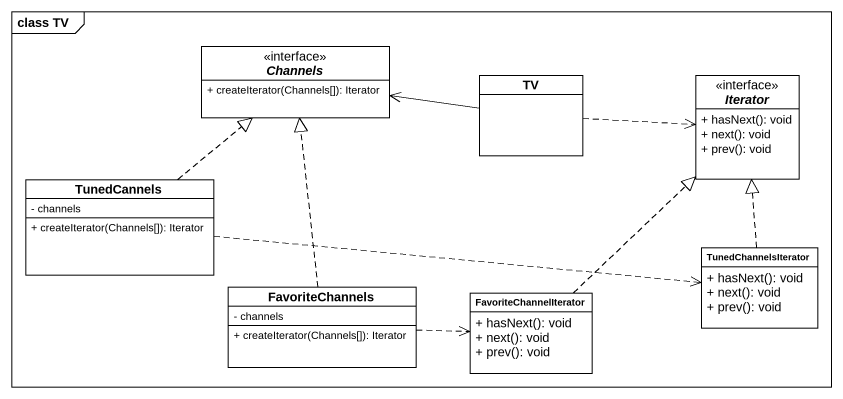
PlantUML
@startuml
mainframe class TV
hide circle
hide empty members
skinparam classAttributeIconSize 0
interface Channels {
  + createIterator(Channels[]): Iterator
}
class TV
interface Iterator {
  + hasNext(): void
  + next(): void
  + prev(): void
}
class TunedCannels {
  - channels
  + createIterator(Channels[]): Iterator
}
class TunedChannelsIterator {
  + hasNext(): void
  + next(): void
  + prev(): void
}
class FavoriteChannels {
  - channels
  + createIterator(Channels[]): Iterator
}
class FavoriteChannelIterator {
  + hasNext(): void
  + next(): void
  + prev(): void
}
TV -left-> Channels
TV .right.> Iterator
TunedCannels .up.|> Channels
TunedCannels .right.> TunedChannelsIterator
TunedChannelsIterator .up.|> Iterator
FavoriteChannels .up.|> Channels
FavoriteChannels .right.> FavoriteChannelIterator
FavoriteChannelIterator .up.|> Iterator
@enduml
